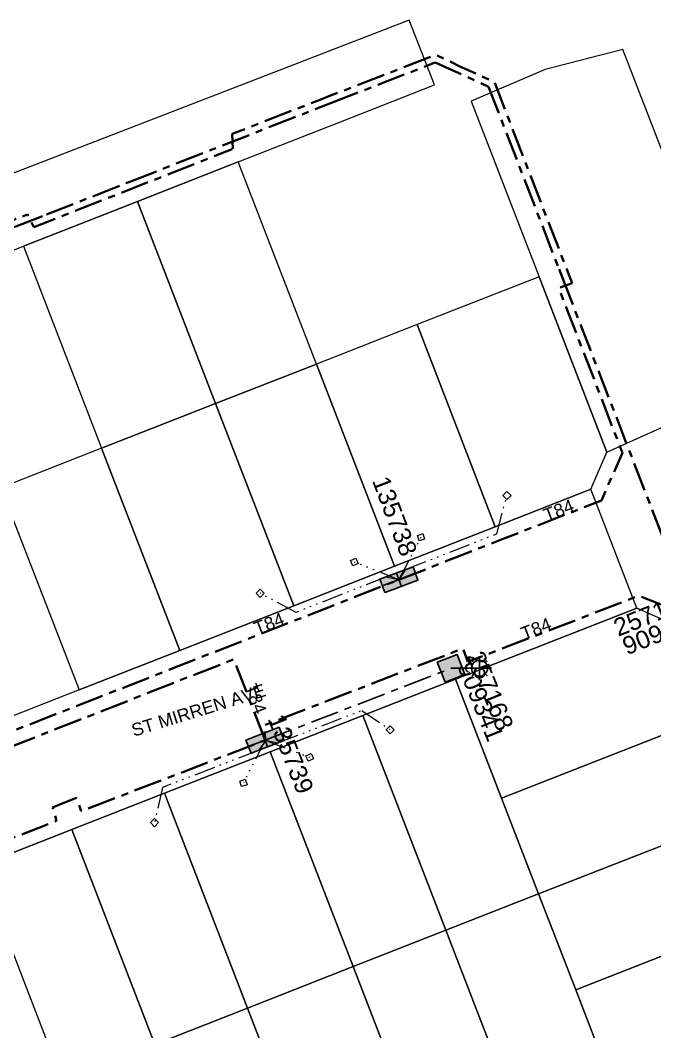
# Model space of a CAD drawing. Header units: metres. Extents: x 0 to 311505, y 0 to 6270811.
# Drawn here: x 310510.9 to 310600.1, y 6270496.5 to 6270638.8 of the extents above; entities that cross this region are included whole.
import ezdxf
from ezdxf.enums import TextEntityAlignment as Align

# ---------------------------------------------------------------- set-up
doc = ezdxf.new("R2010")
doc.units = ezdxf.units.M
doc.linetypes.add('Cable Exist UG', pattern=[7, 4, -1, 1, -1])
doc.linetypes.add('PHANTOMX2', pattern=[6.6, 3, -0.75, 0.2, -0.75, 0.2, -0.75, 0.2, -0.75])
doc.layers.get('0').update_dxf_attribs({"color": 6})
for name, color, linetype, lineweight in [('_User_HV_Exist', 1, 'Continuous', 35), ('_User_LV_Exist', 5, 'Continuous', 35), ('Cadastre Land Parcels_SP_EXT', 118, 'Continuous', 15), ('Cadastre Roads_SP_EXT', 218, 'Continuous', 15), ('Mains_HV_EXT', 13, 'Continuous', 25), ('Mains_LV_EXT', 163, 'Continuous', 25), ('Mains_LV_SL_EXT', 135, 'Continuous', 25), ('Services_SP_EXT', 42, 'PHANTOMX2', 20)]:
    doc.layers.add(name, color=color, linetype=linetype, lineweight=lineweight)
for name, color, linetype in [('Equip_SP_SL_EXT', 7, 'Continuous'), ('SupportsUG_SP_LV_EXT', 7, 'Continuous'), ('SupportsUG_SP_LV_SL_EXT', 7, 'Continuous')]:
    doc.layers.add(name, color=color, linetype=linetype)
doc.styles.add('COLUMN_LABEL', font='arial.ttf', dxfattribs={"height": 2})
doc.styles.add('iecARIAL', font='arial.ttf', dxfattribs={"height": 2})
doc.styles.add('POLE_LABEL', font='arial.ttf', dxfattribs={"height": 2})
doc.styles.add('SL_LABEL', font='arial.ttf', dxfattribs={"height": 2})
doc.styles.get("Standard").update_dxf_attribs({"font": 'arial.ttf'})

# ---------------------------------------------------------------- blocks, each defined once
blk = doc.blocks.new('COLUMN_EXT')
blk.add_hatch(color=256).paths.add_polyline_path([(1.5, -1.5), (1.5, 1.5), (-1.5, 1.5), (-1.5, -1.5)])
blk.add_lwpolyline([(1.5, 1.5), (-1.5, 1.5), (-1.5, -1.5), (1.5, -1.5)], close=True)
at = {"flags": 9}
for tag, p in [('STREETNAME', (-1.81, 1.6)), ('LOCATION', (-1.81, 1.4)), ('SUBURB', (-1.81, 1.8)), ('NOTES', (-1.81, 2)), ('COLUMN_TYPE', (-1.81, 0.4)), ('OWNED_BY', (-1.81, 0.6)), ('LEGEND', (-1.81, 1.2)), ('USAGE', (-1.81, 1)), ('STATE', (-1.81, 0.8))]:
    blk.add_attdef(tag, text='', height=0.2, rotation=180, dxfattribs=at).set_placement(p, align=Align.MIDDLE_LEFT)
at = {"flags": 1}
blk.add_attdef('Z', (-1.81, 2.35), '', height=0.2, rotation=180, dxfattribs=at)
at = {"flags": 9}
for tag, style, p in [('STRUCTURE_PLANT_NUMBER', 'POLE_LABEL', (-1.81, -0.03)), ('STREET_CODE', 'COLUMN_LABEL', (-1.81, 0.2))]:
    blk.add_attdef(tag, text='', height=0.2, rotation=180, dxfattribs=dict(at, style=style)).set_placement(p, align=Align.MIDDLE_LEFT)
at = {"style": 'COLUMN_LABEL', "width": 0.9, "flags": 8}
blk.add_attdef('ASSET_NUM', text='', height=2, rotation=270, dxfattribs=at).set_placement((2, -4), align=Align.MIDDLE_LEFT)
blk = doc.blocks.new('PILLAR_EXT')
blk.add_hatch(color=256).paths.add_polyline_path([(-2.5, 1), (-2.5, -1), (2.5, -1), (2.5, 1)])
for p, q in [((-2.5, 0), (2.5, 0)), ((0, 1), (0, -1))]:
    blk.add_line(p, q)
at = {"ltscale": 10}
blk.add_line((2.5, 0), (-2.5, 0), dxfattribs=at)
blk.add_lwpolyline([(-2.5, -1), (-1.25, -1), (1.25, -1), (2.5, -1), (2.5, 1), (-2.5, 1)], close=True)
at = {"width": 0.9, "flags": 8}
blk.add_attdef('ASSET_NUM', text='', height=2, rotation=90, dxfattribs=at).set_placement((-2, 4), align=Align.MIDDLE_LEFT)
for tag, p, flags in [('OWNED_BY', (0, -0.2), 9), ('STATE', (0, -0.4), 9), ('SUPPORT_TYPE', (0, -0.6), 9), ('USAGE', (0, -0.8), 9), ('LEGEND', (0, -1), 9), ('LOCATION', (0, -1.2), 9), ('NOTES', (0, -1.4), 9), ('PARENT', (0, -1.6), 9), ('STREETNAME', (0, -1.8), 9), ('SUBURB', (0, -2), 1)]:
    blk.add_attdef(tag, p, '', height=0.2, dxfattribs=dict(flags=flags))
blk = doc.blocks.new('SL_LANTERN_EXT')
at = {"flags": 9}
for tag, p in [('LRATECODE', (-7.4, 0)), ('LOUTREACHVOCAB', (-7.2, 0)), ('LOUTREACH', (-7, 0)), ('LANTNUMBER', (-6.6, 0)), ('LNEW', (-6.4, 0)), ('LMASTVOCAB', (-6.2, 0)), ('LMAST', (-6, 0)), ('LLAMPVOCAB', (-5.8, 0)), ('LLAMP', (-5.6, 0)), ('LEXIST', (-5.4, 0)), ('LCHARGE3PERCENT', (-5.2, 0)), ('LCHARGE3', (-5, 0)), ('LCHARGE2PERCENT', (-4.8, 0)), ('LCHARGE2', (-4.6, 0)), ('LCHARGE1PERCENT', (-4.4, 0)), ('LCHARGE1', (-4.2, 0)), ('LCATEGORY', (-4, 0)), ('LBRACKETVOCAB', (-3.8, 0)), ('LBRACKET', (-3.6, 0)), ('LKINGHEIGHT', (-3.4, 0)), ('CREPLACE', (-3.2, 0)), ('CREMOVE', (-3, 0)), ('CNUMBER', (-2.8, 0)), ('CNEW', (-2.6, 0)), ('CEXIST', (-2.4, 0)), ('USAGE', (-2.2, 0)), ('STATE', (-2, 0)), ('OWNED_BY', (-1.8, 0)), ('ORIENTATION', (-1.6, 0)), ('OPERATING_VOLTAGE', (-1.4, 0)), ('NO_PHASES', (-1.2, 0)), ('LANTERN_TYPE', (-1, 0)), ('LANTERN_PURPOSE', (-0.8, 0)), ('CONTROL_TYPE', (-0.6, 0)), ('CONSTRUCTED_VOLTAGE', (-0.4, 0))]:
    blk.add_attdef(tag, text='', height=0.001, rotation=270, dxfattribs=at).set_placement(p, align=Align.MIDDLE_LEFT)
at = {"style": 'SL_LABEL', "flags": 9}
blk.add_attdef('STREET_CODE', text='', height=0.001, rotation=270, dxfattribs=at).set_placement((0, 0), align=Align.MIDDLE_LEFT)
at = {"flags": 1}
blk.add_attdef('Z', (0, 0), '', height=0.001, rotation=270, dxfattribs=at)
at = {"width": 0.9}
blk.add_attdef('LNUMBER', text='', height=1, dxfattribs=at).set_placement((7, -1), align=Align.MIDDLE_LEFT)
at = {"flags": 9}
for tag, p in [('LREMOVE', (0, -7.6)), ('LREPLACE', (0, -7.8)), ('LTYPE', (0, -8)), ('LTYPEVOCAB', (0, -8.2)), ('LEGEND', (0, -8.4)), ('SUBURB', (0, -8.6)), ('STREETNAME', (0, -8.8)), ('LOCATION', (0, -9)), ('NOTES', (0, -9.2)), ('MAINTAINED_BY', (0, -9.86))]:
    blk.add_attdef(tag, text='', height=0.001, dxfattribs=at).set_placement(p, align=Align.MIDDLE_LEFT)
blk.add_attdef('OPERATED_BY', (0, -9.61), '', height=0.001, dxfattribs=at)
at = {"transparency": 33554687}
blk.add_wipeout([(5.69, 0), (5.06, -1.06), (4, -1.69), (2.94, -1.06), (2.31, 0), (2.94, 1.06), (4, 1.69), (5.06, 1.06)], dxfattribs=at)
for p, q in [((4, 1.69), (4, 0)), ((0, 0), (4, 0)), ((2.94, 1.06), (3.2, 0.8)), ((5.06, 1.06), (4.8, 0.8)), ((2.94, -1.06), (3.2, -0.8)), ((4, 0), (5.69, 0)), ((4, 0), (4, -1.69)), ((5.06, -1.06), (4.8, -0.8))]:
    blk.add_line(p, q)
blk.add_circle((4, 0), 1.12)
blk = doc.blocks.new('CCP_EXT')
at = {"flags": 9}
for tag, p in [('LEGEND', (0, -1.4)), ('STATE', (0, -1.8)), ('LIFE_SUPPORT', (0, -1.6)), ('NOTES', (0, -2))]:
    blk.add_attdef(tag, text='', height=0.2, dxfattribs=at).set_placement(p, align=Align.MIDDLE_LEFT)
at = {"transparency": 33554687}
blk.add_wipeout([(0, 0.57), (0.57, 0), (0, -0.57), (-0.57, 0)], dxfattribs=at)
blk.add_lwpolyline([(-0.57, 0), (0, 0.57), (0.57, 0), (0, -0.57), (-0.57, 0)])
at = {"flags": 1}
blk.add_attdef('Z', (0, 0), '', height=0.2, dxfattribs=at)
at = {"flags": 9}
for tag, p in [('CCP_TYPE', (0, 0)), ('CONSTRUCTED_VOLTAGE', (0, -0.2)), ('OPERATING_VOLTAGE', (0, -0.6)), ('ORIENTATION', (0, -0.8)), ('OWNED_BY', (0, -1)), ('NO_PHASES', (0, -0.4)), ('USAGE', (0, -1.2))]:
    blk.add_attdef(tag, text='', height=0.2, dxfattribs=at).set_placement(p, align=Align.MIDDLE_LEFT)

msp = doc.modelspace()

# ---------------------------------------------------------------- linework, layer by layer
at = {"layer": '_User_LV_Exist', "linetype": 'Cable Exist UG', "flags": 128}
for points in [[(310482.25, 6270597.66), (310482.79, 6270600.08), (310482.79, 6270600.08), (310511.92, 6270611.47), (310512.79, 6270609.67), (310512.79, 6270609.67), (310540.69, 6270620.65)], [(310505.69, 6270537.18), (310501.49, 6270535.69), (310502.24, 6270533.74), (310502.24, 6270533.74), (310506.41, 6270535.34), (310520.58, 6270540.9), (310534.74, 6270546.47), (310540.91, 6270548.88), (310545.31, 6270537.5)]]:
    msp.add_lwpolyline(points, dxfattribs=at)
at = {"layer": 'Cadastre Land Parcels_SP_EXT', "linetype": 'Continuous'}
for points in [[(310552.53, 6270590.42), (310541.53, 6270618.86), (310527.37, 6270613.31), (310538.36, 6270584.87), (310552.53, 6270590.42)], [(310538.36, 6270584.87), (310527.37, 6270613.31), (310511.34, 6270607.02), (310522.33, 6270578.58), (310538.36, 6270584.87)], [(310591.12, 6270572.8), (310593.39, 6270578.02), (310583.86, 6270602.7), (310566.69, 6270595.97), (310577.68, 6270567.53), (310591.12, 6270572.8)], [(310577.68, 6270567.53), (310566.69, 6270595.97), (310552.53, 6270590.42), (310563.52, 6270561.98), (310577.68, 6270567.53)], [(310563.52, 6270561.98), (310552.53, 6270590.42), (310538.36, 6270584.87), (310549.35, 6270556.42), (310563.52, 6270561.98)], [(310549.35, 6270556.42), (310538.36, 6270584.87), (310522.33, 6270578.58), (310533.32, 6270550.14), (310549.35, 6270556.42)], [(310533.32, 6270550.14), (310522.33, 6270578.58), (310508.16, 6270573.03), (310519.15, 6270544.59), (310533.32, 6270550.14)], [(310607.77, 6270540.8), (310602.76, 6270553.77), (310597.58, 6270556.07), (310572.12, 6270546.08), (310578.58, 6270529.36), (310607.77, 6270540.8)], [(310583.79, 6270515.87), (310578.58, 6270529.36), (310572.12, 6270546.08), (310559.08, 6270540.98), (310570.76, 6270510.76), (310583.79, 6270515.87)], [(310570.76, 6270510.76), (310559.08, 6270540.98), (310546.05, 6270535.87), (310557.72, 6270505.66), (310570.76, 6270510.76)], [(310612.98, 6270527.31), (310607.77, 6270540.8), (310578.58, 6270529.36), (310583.79, 6270515.87), (310612.98, 6270527.31)], [(310557.72, 6270505.66), (310546.05, 6270535.87), (310531.16, 6270530.03), (310542.83, 6270499.82), (310557.72, 6270505.66)], [(310542.83, 6270499.82), (310531.16, 6270530.03), (310518.13, 6270524.92), (310529.8, 6270494.71), (310542.83, 6270499.82)], [(310618.19, 6270513.83), (310612.98, 6270527.31), (310583.79, 6270515.87), (310589, 6270502.39), (310618.19, 6270513.83)], [(310529.8, 6270494.71), (310518.13, 6270524.92), (310505.09, 6270519.82), (310516.76, 6270489.6), (310529.8, 6270494.71)], [(310595.46, 6270485.66), (310589, 6270502.39), (310583.79, 6270515.87), (310570.76, 6270510.76), (310582.43, 6270480.55), (310595.46, 6270485.66)], [(310620.93, 6270495.64), (310623.2, 6270500.86), (310618.19, 6270513.83), (310589, 6270502.39), (310595.46, 6270485.66), (310620.93, 6270495.64)], [(310582.43, 6270480.55), (310570.76, 6270510.76), (310557.72, 6270505.66), (310569.4, 6270475.44), (310582.43, 6270480.55)], [(310569.4, 6270475.44), (310557.72, 6270505.66), (310542.83, 6270499.82), (310554.5, 6270469.61), (310569.4, 6270475.44)], [(310554.5, 6270469.61), (310542.83, 6270499.82), (310529.8, 6270494.71), (310541.47, 6270464.5), (310554.5, 6270469.61)]]:
    msp.add_lwpolyline(points, close=True, dxfattribs=at)
at = {"layer": 'Cadastre Roads_SP_EXT', "linetype": 'Continuous'}
for points in [[(310452.8, 6270584.08), (310466.97, 6270589.63), (310483, 6270595.92), (310497.17, 6270601.47), (310511.34, 6270607.02), (310527.37, 6270613.31), (310541.53, 6270618.86), (310555.7, 6270624.41), (310569.14, 6270629.68), (310565.59, 6270638.79), (310430.94, 6270586.74), (310434.12, 6270576.76), (310452.8, 6270584.08)], [(310603.7, 6270582.69), (310613.8, 6270587.73), (310595.65, 6270634.68), (310584.72, 6270631.87), (310574.32, 6270627.38), (310583.86, 6270602.7), (310593.39, 6270578.02), (310603.7, 6270582.69)]]:
    msp.add_lwpolyline(points, close=True, dxfattribs=at)

# ---------------------------------------------------------------- block references
at = {"layer": 'SupportsUG_SP_LV_EXT'}
ref = msp.add_blockref('PILLAR_EXT', (310564.13, 6270560.08), dxfattribs=dict(at, rotation=20.48275987884334))
ref.add_attrib('ASSET_NUM', '135738', dxfattribs={"layer": '0', "height": 2.5, "rotation": 290.7681, "style": 'iecARIAL'}).set_placement((310565.63, 6270563.58), align=Align.MIDDLE_RIGHT)
ref = msp.add_blockref('PILLAR_EXT', (310545.31, 6270537.5), dxfattribs=dict(at, rotation=201.1368031212251))
ref.add_attrib('ASSET_NUM', '135739', dxfattribs={"layer": '0', "height": 2.5, "rotation": 291.5042, "style": 'iecARIAL'}).set_placement((310546.81, 6270541), align=Align.MIDDLE_LEFT)
at = {"layer": 'SupportsUG_SP_LV_SL_EXT'}
ref = msp.add_blockref('COLUMN_EXT', (310604.57, 6270554.17), dxfattribs=dict(at, rotation=107.8966175841075))
ref.add_attrib('ASSET_NUM', '909334', dxfattribs={"layer": '0', "height": 2.5, "rotation": 21.7775, "style": 'COLUMN_LABEL'}).set_placement((310606.57, 6270554.92), align=Align.MIDDLE_RIGHT)
ref = msp.add_blockref('COLUMN_EXT', (310571.48, 6270547.62), dxfattribs=dict(at, rotation=201.1368483329684))
ref.add_attrib('ASSET_NUM', '909341', dxfattribs={"layer": '0', "height": 2.5, "rotation": 291.9437, "style": 'COLUMN_LABEL'}).set_placement((310573.48, 6270548.37), align=Align.MIDDLE_LEFT)

# ---------------------------------------------------------------- texts
at = {"layer": 'Cadastre Roads_SP_EXT'}
msp.add_text('ST MIRREN AVE', height=1.8, rotation=17.1566, dxfattribs=at).set_placement((310526.86, 6270537.98))
at = {"layer": 'Mains_LV_EXT'}
for rotation, p in [(21.1366, (310584.91, 6270568.23)), (21.1368, (310544.17, 6270552.3)), (21.1368, (310581.73, 6270551.58)), (290.8568, (310542.38, 6270545.03))]:
    msp.add_text('T84', height=1.8, rotation=rotation, dxfattribs=at).set_placement(p)

# ---------------------------------------------------------------- next in the draw order: block references
at = {"layer": 'Equip_SP_SL_EXT'}
ref = msp.add_blockref('SL_LANTERN_EXT', (310604.57, 6270554.17), dxfattribs=at)
ref.add_attrib('ASSET_NUM', '257161', dxfattribs={"layer": '0', "height": 2.5, "rotation": 21.7775, "style": 'iecARIAL'}).set_placement((310606.07, 6270555.67), align=Align.BOTTOM_RIGHT)
ref = msp.add_blockref('SL_LANTERN_EXT', (310571.48, 6270547.62), dxfattribs=at)
ref.add_attrib('ASSET_NUM', '257168', dxfattribs={"layer": '0', "height": 2.5, "rotation": 291.9437, "style": 'iecARIAL'}).set_placement((310572.98, 6270549.12), align=Align.BOTTOM_LEFT)
at = {"layer": 'Services_SP_EXT'}
for p in [(310579.34, 6270571.92), (310544.63, 6270558.17), (310562.92, 6270538.95), (310529.76, 6270525.91)]:
    msp.add_blockref('CCP_EXT', p, dxfattribs=at)
for p, rotation in [((310567.24, 6270566.06), 242.4827597532667), ((310557.87, 6270562.56), 338.4827600065405), ((310551.6, 6270535.1), 159.1368030132013), ((310542.27, 6270531.5), 63.13680304334063)]:
    msp.add_blockref('CCP_EXT', p, dxfattribs=dict(at, rotation=rotation))

# ---------------------------------------------------------------- next in the draw order: linework, layer by layer
at = {"layer": '_User_HV_Exist', "linetype": 'Cable Exist UG', "transparency": 33554674}
msp.add_lwpolyline([(310457.07, 6270580.48), (310458.69, 6270581.53), (310456.13, 6270588.53), (310456.13, 6270588.53), (310481.93, 6270598.69), (310482.92, 6270599.08), (310482.92, 6270599.08), (310496.09, 6270604.25), (310496.89, 6270604.55), (310496.89, 6270604.55), (310510.27, 6270609.79), (310514.59, 6270611.44), (310514.59, 6270611.44), (310526.3, 6270616.07), (310554.64, 6270627.16), (310554.64, 6270627.16), (310569.26, 6270632.83), (310576.75, 6270629.44), (310586.67, 6270603.76), (310587.14, 6270602.53), (310587.14, 6270602.53), (310614.69, 6270531.34)], dxfattribs=at)
at = {"layer": '_User_LV_Exist', "linetype": 'Cable Exist UG', "flags": 128}
for points in [[(310564.13, 6270560.08), (310579.04, 6270565.91), (310579.04, 6270565.91), (310592.62, 6270571.23), (310595.57, 6270577.95), (310586.61, 6270601.13), (310588.49, 6270601.8), (310588.49, 6270601.8), (310577.56, 6270630.12), (310572.71, 6270632.3), (310571.46, 6270632.93), (310571.46, 6270632.93), (310569.29, 6270633.9), (310554.29, 6270628.09), (310553.15, 6270627.64), (310553.15, 6270627.64), (310540.68, 6270622.79), (310540.76, 6270620.67)], [(310505.69, 6270537.18), (310564.13, 6270560.08)], [(310614.79, 6270527.81), (310615.89, 6270531.03), (310615.89, 6270531.03), (310606.68, 6270554.88), (310606, 6270556.67), (310602.47, 6270556.01), (310602.47, 6270556.01), (310597.87, 6270557.82), (310573.84, 6270548.53), (310573.16, 6270550.41), (310573.16, 6270550.41), (310570.86, 6270549.52), (310557.8, 6270544.47), (310545.26, 6270539.62), (310545.31, 6270537.5)], [(310504.55, 6270521.74), (310505.92, 6270522.27), (310505.92, 6270522.27), (310516, 6270526.15), (310515.41, 6270528.06), (310515.41, 6270528.06), (310516.76, 6270528.6), (310518.81, 6270529.4), (310519.44, 6270527.5), (310519.44, 6270527.5), (310530.54, 6270531.79), (310545.46, 6270537.56)]]:
    msp.add_lwpolyline(points, dxfattribs=at)
at = {"layer": 'Cadastre Roads_SP_EXT', "linetype": 'Continuous'}
msp.add_lwpolyline([(310489.17, 6270513.57), (310505.09, 6270519.82), (310518.13, 6270524.92), (310531.16, 6270530.03), (310546.05, 6270535.87), (310559.08, 6270540.98), (310572.12, 6270546.08), (310597.58, 6270556.07), (310591.12, 6270572.8), (310577.68, 6270567.53), (310563.52, 6270561.98), (310549.35, 6270556.42), (310533.32, 6270550.14), (310519.15, 6270544.59), (310504.98, 6270539.03), (310488.95, 6270532.75), (310474.78, 6270527.2), (310456.12, 6270519.88), (310462.59, 6270503.16), (310489.17, 6270513.57)], close=True, dxfattribs=at)
at = {"layer": 'Mains_HV_EXT', "linetype": 'Cable Exist UG'}
msp.add_lwpolyline([(310457.07, 6270580.48), (310458.69, 6270581.53), (310456.13, 6270588.53), (310456.13, 6270588.53), (310481.93, 6270598.69), (310482.92, 6270599.08), (310482.92, 6270599.08), (310496.09, 6270604.25), (310496.89, 6270604.55), (310496.89, 6270604.55), (310510.27, 6270609.79), (310514.59, 6270611.44), (310514.59, 6270611.44), (310526.3, 6270616.07), (310554.64, 6270627.16), (310554.64, 6270627.16), (310569.26, 6270632.83), (310576.75, 6270629.44), (310586.67, 6270603.76), (310587.14, 6270602.53), (310587.14, 6270602.53), (310614.69, 6270531.34)], dxfattribs=at)
at = {"layer": 'Mains_LV_SL_EXT', "color": 4, "linetype": 'Cable Exist UG'}
msp.add_lwpolyline([(310545.31, 6270537.5), (310571.48, 6270547.62)], dxfattribs=at)
at = {"layer": 'Services_SP_EXT'}
for points in [[(310564.13, 6270560.08), (310565.15, 6270561.55), (310565.15, 6270561.55), (310577.89, 6270566.54), (310579.34, 6270571.92)], [(310564.13, 6270560.08), (310567.24, 6270566.06)], [(310564.13, 6270560.08), (310557.87, 6270562.56)], [(310564.13, 6270560.08), (310562.31, 6270560.45), (310562.31, 6270560.45), (310549.69, 6270555.49), (310544.63, 6270558.17)], [(310545.31, 6270537.5), (310547.13, 6270537.13), (310547.13, 6270537.13), (310558.92, 6270541.69), (310562.92, 6270538.95)], [(310545.46, 6270537.56), (310544.37, 6270536.06), (310544.37, 6270536.06), (310530.9, 6270530.85), (310529.76, 6270525.91)], [(310545.31, 6270537.5), (310542.27, 6270531.5)], [(310545.31, 6270537.5), (310551.6, 6270535.1)]]:
    msp.add_lwpolyline(points, dxfattribs=at)

doc.saveas('drawing.dxf')
